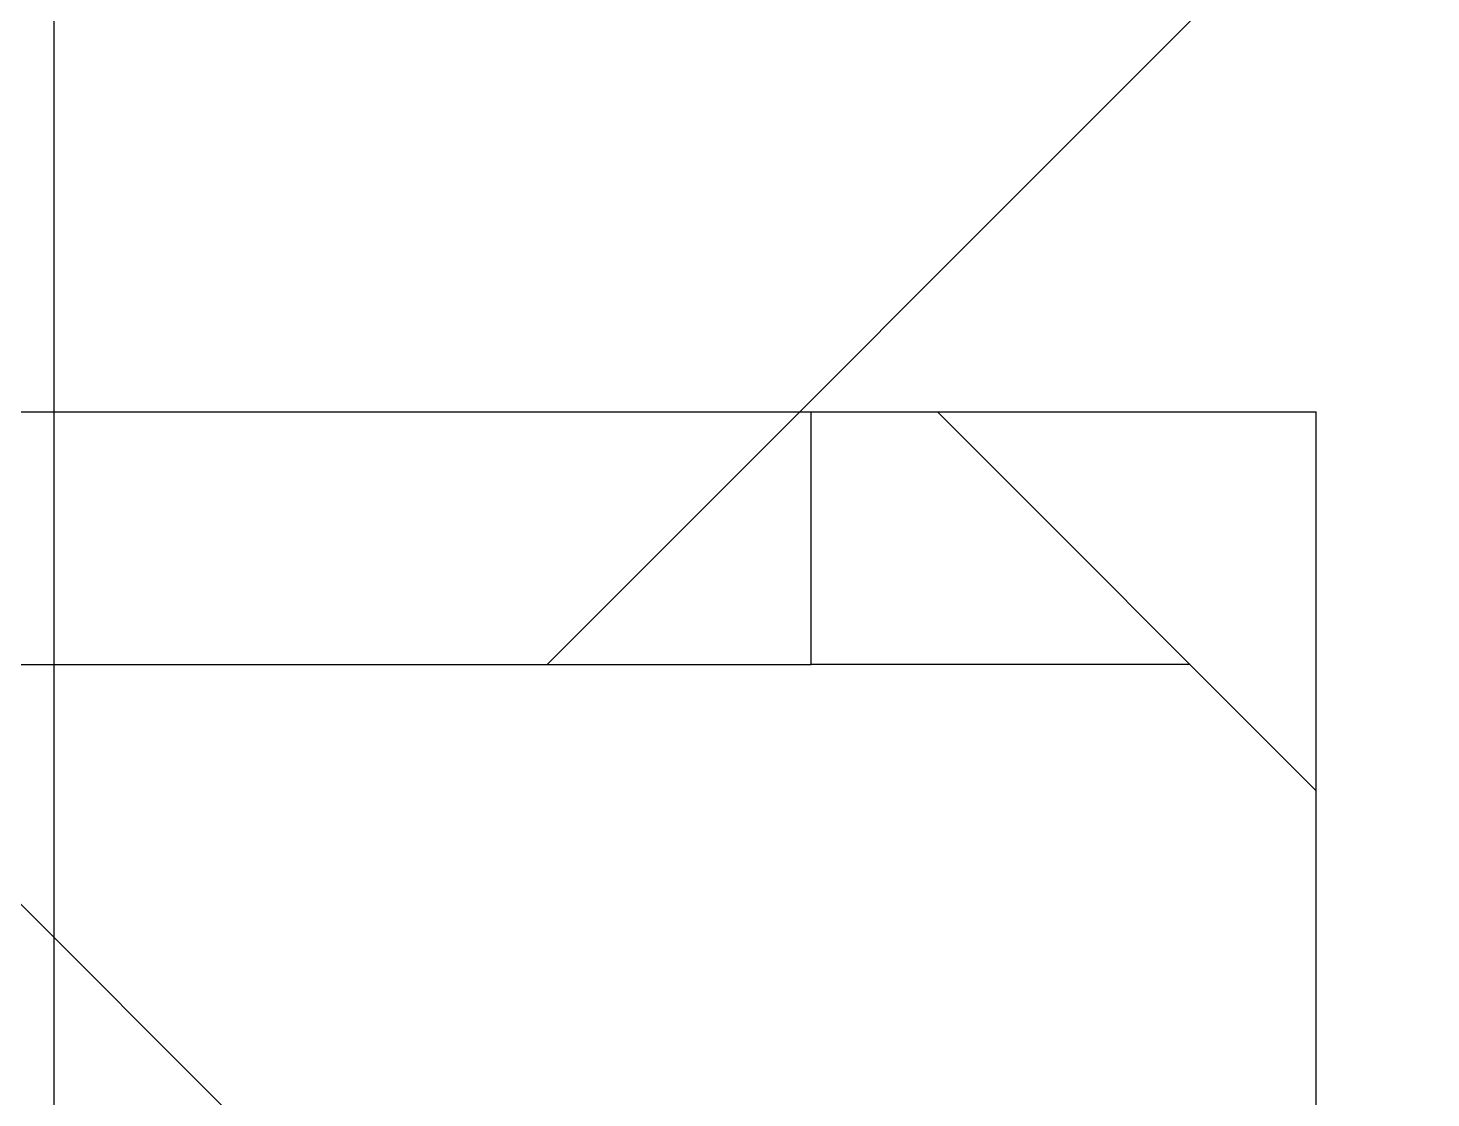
# Model space of a CAD drawing. Header units: millimetres. Extents: x 0 to 420, y 0 to 297.
# Drawn here: x 83.136 to 84.525, y 220.16 to 221.219 of the extents above; entities that cross this region are included whole.
import ezdxf

# ---------------------------------------------------------------- set-up
doc = ezdxf.new("R2010")
doc.units = ezdxf.units.MM
doc.header["$LTSCALE"] = 23.1
doc.linetypes.add('CENTER', pattern=[0.6, 0.375, -0.075, 0.075, -0.075])
doc.layers.get('0').update_dxf_attribs({"linetype": 'CONTINUOUS'})
doc.layers.add('ALL_AXIS', color=7, linetype='CONTINUOUS')

msp = doc.modelspace()

# ---------------------------------------------------------------- linework, layer by layer
at = {"color": 2, "linetype": 'CONTINUOUS'}
for p, q in [((83.6495912, 220.5891115), (84.5245912, 221.4641115)), ((84.266532, 219.2141115), (82.641532, 220.8391115)), ((84.2860861, 220.5891115), (83.9110861, 220.5891115))]:
    msp.add_line(p, q, dxfattribs=at)
at = {"color": 7, "linetype": 'CONTINUOUS'}
for p, q in [((79.6610861, 220.8391115), (84.4110861, 220.8391115)), ((83.9110861, 220.5891115), (83.9110861, 220.8391115)), ((84.4110861, 220.4641115), (84.0360861, 220.8391115)), ((84.4110861, 219.0891115), (84.4110861, 220.8391115)), ((81.6610861, 220.5891115), (83.9110861, 220.5891115))]:
    msp.add_line(p, q, dxfattribs=at)
at = {"layer": 'ALL_AXIS', "color": 7, "linetype": 'CENTER'}
msp.add_line((83.1610861, 222.3391115), (83.1610861, 220.0109865), dxfattribs=at)

doc.saveas('drawing.dxf')
